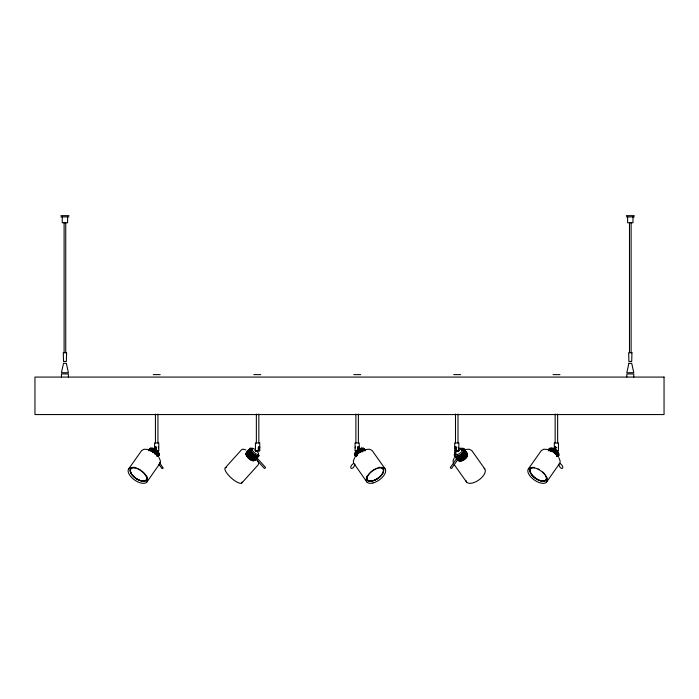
<?xml version="1.0" encoding="UTF-8"?>
<svg xmlns="http://www.w3.org/2000/svg" width="699" height="699" viewBox="0 0 699 699"><rect width="100%" height="100%" fill="white"/><g stroke="black" fill="none" stroke-linecap="round" stroke-linejoin="round"><path stroke-width="1.05" d="M458.832 457.557L458.212 457.076M255.458 447.919L255.511 447.238M258.595 449.134L258.324 448.068M257.162 458.168L265.533 467.448L265.201 468.147L264.423 468.487L256.061 459.208M154.654 447.919L155.152 446.958L156.279 447.238L154.802 447.238M454.708 447.919L455.206 446.958L456.342 447.238L454.857 447.238M554.359 447.919L554.857 446.958L556.011 447.299L554.508 447.238M355.109 447.919L355.608 446.958M258.237 449.422L258.315 448.513M258.578 449.169L258.324 449.667M455.949 448.304L456.071 449.667M359.172 447.919L358.674 446.958L357.477 447.744M256.882 458.483L256.498 458.867M154.925 453.039A5.417 2.709 35.3 0 0 153.631 452.078L154.234 451.17A5.662 2.831 35.3 0 0 151.351 449.938L150.87 450.89L151.351 449.938M153.631 452.078L154.234 451.17M156.751 451.947A5.662 2.831 35.3 0 1 158.35 454.306L158.909 453.511A5.653 2.831 35.3 0 0 157.31 451.152L156.62 451.991A5.417 2.709 35.3 0 0 154.75 450.488L155.353 449.588A5.653 2.831 35.3 0 0 152.478 448.347L151.91 449.142A5.662 2.831 35.3 0 1 154.794 450.383M155.353 449.588L154.75 450.488M555.897 452.742L555.207 453.572A5.417 2.709 35.3 0 0 553.337 452.078L553.39 451.965A5.653 2.831 35.3 0 0 550.506 450.724L551.065 449.938A5.662 2.831 35.3 0 1 553.949 451.17L553.896 451.283A5.417 2.709 35.3 0 1 555.766 452.786L555.897 452.742A5.662 2.831 35.3 0 1 557.496 455.093L556.736 455.835L557.496 455.093M558.615 453.511L557.863 454.245L558.615 453.511A5.662 2.831 35.3 0 0 557.024 451.152L556.325 451.991A5.417 2.709 35.3 0 0 554.456 450.488L554.508 450.383A5.662 2.831 35.3 0 0 551.625 449.142L552.184 448.347A5.662 2.831 35.3 0 1 555.067 449.588L555.015 449.702M457.487 456.098L458.046 456.893L457.487 456.098A5.662 2.831 -35.3 0 0 460.37 454.857L460.929 455.652A5.662 2.831 -35.3 0 1 458.046 456.893M461.445 449.308L460.956 448.347L461.445 449.308A5.417 2.709 -35.3 0 1 463.184 449.256L462.624 448.47M465.604 453.31L464.844 452.576L465.604 453.31A5.662 2.831 -35.3 0 1 463.996 455.669L463.865 455.626A5.417 2.709 -35.3 0 1 461.995 457.12L462.048 457.233A5.662 2.831 -35.3 0 1 459.164 458.474L458.675 457.513A5.417 2.709 -35.3 0 1 456.945 457.565L457.915 458.92L456.936 457.565M462.563 450.89L462.083 449.938A5.662 2.831 -35.3 0 0 461.375 450.13M459.164 458.474L458.675 457.513M466.722 454.892L465.962 454.158L466.722 454.892A5.662 2.831 -35.3 0 1 465.123 457.251L464.992 457.207A5.417 2.709 -35.3 0 1 463.122 458.71L463.166 458.815A5.662 2.831 -35.3 0 1 460.283 460.056L459.802 459.103A5.417 2.709 -35.3 0 1 458.063 459.147L457.906 459.313A5.662 2.831 -35.3 0 1 457.443 459.156M460.283 460.056L459.802 459.103M358.77 449.536L359.286 450.208A5.653 2.84 -35.2 0 1 362.161 449.09L361.601 448.304L362.073 449.256M362.632 450.051L363.192 450.838L362.632 450.051A5.417 2.717 -35.2 0 1 364.301 450.095L364.467 449.938A5.653 2.84 -35.2 0 1 364.895 450.13M354.69 457.618L353.362 460.973L353.563 462.974L366.844 481.969M454.333 457.618L452.996 460.973L453.59 463.708M156.017 449.37L155.493 448.627L156.235 447.762M555.731 449.37L555.207 448.627L556.116 447.736M156.227 448.068L155.501 448.618M163.016 468.007L159.486 462.441M357.39 449.37L358.325 448.618L357.853 447.893M353.746 463.288C347.263 467.692 352.908 471.834 354.943 464.215M128.703 468.837L141.617 450.584L144.125 449.221L147.812 449.483M148.974 450.672L149.691 450.051A5.417 2.709 35.3 0 1 151.43 450.095M150.25 449.256L150.661 448.304L150.102 449.09A5.662 2.831 35.3 0 0 148.983 449.815M149.132 450.838L149.691 450.051M151.989 449.308L152.478 448.347M156.192 452.742L155.501 453.572L156.192 452.742A5.662 2.831 35.3 0 1 157.791 455.093L157.03 455.835L157.791 455.093M156.62 451.991L157.31 451.152M158.149 454.245L158.909 453.511M158.49 455.818L158.839 454.909L158.49 455.818A5.662 2.831 35.3 0 1 158.315 456.211M146.939 481.969A11.236 5.618 35.3 0 0 136.209 468.243A11.236 5.618 35.3 0 0 130.32 475.993A11.236 5.618 35.3 0 0 146.939 481.969L160.246 462.974L160.447 461.043L159.101 457.618M456.928 458.229L450.366 467.5L450.672 468.269L451.563 468.435L458.125 459.156M528.418 468.837L541.323 450.584L543.831 449.221L547.518 449.483M548.689 450.672L549.397 450.051A5.417 2.709 35.3 0 1 551.135 450.095L551.065 449.938M549.956 449.256L550.366 448.304L549.807 449.09A5.662 2.831 35.3 0 0 548.698 449.815M548.837 450.838L549.397 450.051M549.938 450.785A5.417 2.709 35.3 0 1 550.576 450.89L551.135 450.095M551.694 449.308L552.184 448.347M553.337 452.078L553.949 451.17M554.456 450.488L555.067 449.588M555.207 453.572L555.766 452.786M556.325 451.991L557.016 451.152M557.994 455.704L558.754 455.032A5.662 2.831 35.3 0 1 558.309 455.748M558.195 455.818L558.754 455.032M546.644 481.969A11.236 5.618 35.3 0 0 535.915 468.243A11.236 5.618 35.3 0 0 530.025 475.993A11.236 5.618 35.3 0 0 546.644 481.969L559.96 462.974L560.152 461.043L558.816 457.618M163.007 468.015L161.888 468.444L158.891 464.215M247.551 455.11L248.407 454.367L247.551 455.11A5.653 1.73 42 0 0 249.718 457.469L249.77 457.417A5.417 1.651 42 0 0 251.623 458.867L251.657 458.99A5.653 1.73 42 0 0 253.938 460.108L254.523 459.147L253.938 460.108M249.718 457.469L250.487 456.622A5.653 1.73 42 0 1 248.267 454.324M251.151 455.888L251.911 455.04A5.417 1.651 42 0 0 253.772 456.491L253.798 456.613A5.653 1.73 42 0 0 256.079 457.731L255.362 458.527A5.653 1.73 42 0 1 253.09 457.399L253.055 457.286A5.417 1.651 42 0 1 251.203 455.835A5.653 1.73 42 0 1 248.984 453.529L249.84 452.786L248.984 453.529M251.911 455.04L251.867 455.093A5.653 1.73 42 0 1 249.7 452.742M250.408 451.947L251.264 451.196L250.408 451.947A5.653 1.73 42 0 0 252.575 454.306L252.627 454.245A5.417 1.651 42 0 0 254.48 455.704L254.515 455.818A5.653 1.73 42 0 0 256.795 456.936L257.381 455.984L256.795 456.936M225.261 467.814L241.732 449.562L242.999 449.134L245.856 449.929M249.124 453.572A5.417 1.651 42 0 1 248.267 452.078L248.084 451.965A5.653 1.73 42 0 1 248.197 450.724L249.089 450.095A5.417 1.651 42 0 1 250.085 450.051L249.954 449.885M249.63 449.142L250.513 448.513L249.63 449.142A5.653 1.73 42 0 0 249.517 450.383L249.692 450.488A5.417 1.651 42 0 0 250.548 451.991M249.089 450.095L248.197 450.724M247.699 455.163A5.417 1.651 42 0 1 246.834 453.66L247.376 452.751A5.653 1.73 42 0 1 247.481 451.519L247.656 451.685A5.417 1.651 42 0 1 248.652 451.633L248.529 451.467M248.8 451.17L247.944 452.428L248.8 451.17A5.653 1.73 42 0 1 248.914 449.938M250.233 449.588L249.368 450.838L250.233 449.588A5.653 1.73 42 0 1 250.338 448.347M246.834 453.66L247.376 452.751M252.575 454.306L253.291 453.511A5.653 1.73 42 0 1 251.124 451.152M251.623 458.867L252.339 458.072A5.417 1.651 42 0 1 250.487 456.622M253.055 457.286L253.772 456.491M254.48 455.704L255.231 455.032A5.653 1.73 42 0 0 257.512 456.15M258.744 450.907L258.91 447.919L259.565 446.958L259.748 447.919M251.657 458.99L252.339 458.072M253.09 457.399L253.798 456.613M254.515 455.818L255.231 455.032M259.748 450.724L255.458 450.724L255.441 442.956L259.766 442.956L259.748 450.724L255.441 450.724M256.69 457.618A5.417 1.651 42 0 1 255.948 457.565L255.362 458.527M254.803 459.89L255.694 459.26L254.803 459.89A5.417 1.651 42 0 1 254.218 460.012M257.66 456.727L258.551 456.098L257.66 456.727A5.417 1.651 42 0 1 257.075 456.84M241.819 482.992L258.281 464.739L258.613 462.808L257.188 459.855M454.595 454.909L454.944 455.818A5.662 2.831 -35.3 0 0 456.229 456.936L456.377 456.77A5.417 2.709 -35.3 0 0 458.116 456.727M457.635 459.706A5.662 2.831 -35.3 0 0 458.465 460.108L458.623 459.942A5.417 2.709 -35.3 0 0 460.361 459.89M464.319 452.375A5.417 2.709 -35.3 0 1 465.42 452.428L465.018 451.467A5.662 2.831 -35.3 0 1 466.294 452.585L466.652 453.494A5.417 2.709 -35.3 0 1 466.521 454.953M556.098 447.893L555.207 448.618M356.036 455.931L355.878 456.098A5.653 2.831 -35.2 0 1 354.734 454.857L355.293 455.652A5.653 2.84 -35.2 0 0 355.424 456.071M364.284 449.702L364.485 449.588A5.653 2.831 -35.2 0 0 363.349 448.347L363.751 449.308M259.565 446.958L258.438 447.238L259.687 447.238M464.416 450.331L464.057 449.422L464.416 450.331A5.417 2.709 -35.3 0 1 464.285 451.781L463.717 450.986L464.285 451.781M454.944 455.818L455.154 455.704A5.417 2.709 -35.3 0 1 455.093 455.259M465.534 451.912L465.176 451.004L465.534 451.912A5.417 2.709 -35.3 0 1 465.403 453.363M456.788 457.731A5.662 2.831 -35.3 0 1 455.503 456.613L456.272 457.286A5.417 2.709 -35.3 0 1 456.255 456.36M456.831 458.072L456.622 458.195A5.662 2.831 -35.3 0 0 456.796 458.588M465.962 454.132L465.91 454.114A5.417 2.709 -35.3 0 0 466.093 452.707L466.294 452.585M358.674 446.958L357.547 447.238L358.063 447.238M454.525 453.511L455.285 454.245L454.726 453.459M457.522 457.417L456.762 456.683A5.662 2.831 -35.3 0 1 457.024 456.098M358.648 450.768A5.417 2.717 -35.2 0 0 357.407 451.781L357.285 451.729A5.653 2.84 -35.2 0 0 355.555 454.088L354.996 453.293L355.747 454.035M356.866 455.626L356.106 454.874L356.866 455.626A5.417 2.717 -35.2 0 0 356.682 456.159M365.988 449.483L369.684 449.221L372.2 450.584L385.079 468.837M465.621 449.483L469.309 449.221L471.816 450.584L484.73 468.837M246.398 452.803C244.152 455.503 252.278 462.764 254.689 460.283C252.269 462.808 244.065 455.372 246.467 452.812M60.927 215.65L68.93 215.65M626.304 215.65L634.308 215.65M60.927 216.9L68.93 216.9M626.304 216.9L634.308 216.9M153.23 374.62L160.15 374.62M253.807 374.62L260.727 374.62M353.764 374.62L360.684 374.62M453.721 374.62L460.641 374.62M553.058 374.62L559.969 374.62M155.152 446.958L156.279 447.238M358.159 446.958L359.024 447.238M455.206 446.958L456.342 447.238M458.116 447.238L458.78 447.919L458.649 450.907L454.831 450.907M554.857 446.958L555.993 447.238M258.272 447.299L258.901 446.958M357.521 447.299L358.508 447.238M157.249 450.724L158.787 450.724M359.242 448.775L359.242 442.956L355.04 442.956L355.109 450.724L356.577 450.724M454.647 450.724L458.841 450.724L458.841 442.956L454.647 442.956L454.848 450.907M557.933 450.724L558.492 450.724M157.196 450.907L158.725 450.724L158.787 442.956L154.593 442.956L154.593 448.775M355.223 450.907L355.739 450.907M557.793 450.907L558.431 450.724L558.492 442.956L554.298 442.956L554.298 448.775M466.696 453.022C470.348 456.928 459.872 464.302 457.487 459.496M462.878 454.088L462.188 453.249L462.878 454.088A5.662 2.831 -35.3 0 0 464.477 451.729M458.605 457.679A5.662 2.831 -35.3 0 0 461.489 456.447L461.436 456.333A5.417 2.709 -35.3 0 0 463.306 454.831L463.996 455.669M459.724 459.26A5.662 2.831 -35.3 0 0 462.607 458.028L462.555 457.915A5.417 2.709 -35.3 0 0 464.433 456.412L465.123 457.251M354.996 453.293A5.653 2.831 -35.2 0 1 356.726 450.934L356.848 450.986M356.106 454.874A5.653 2.84 -35.2 0 1 357.844 452.515L357.967 452.576A5.417 2.717 -35.2 0 1 359.88 451.126L359.845 451.004A5.653 2.84 -35.2 0 1 362.72 449.885M466.626 452.987C470.418 456.823 460.029 464.241 457.478 459.575M549.292 449.536L549.082 449.422A5.662 2.831 35.3 0 1 550.366 448.304M149.577 449.536L149.376 449.422A5.653 2.831 35.3 0 1 150.661 448.304M255.528 450.313C253.344 449.868 258.228 453.013 255.747 450.471M158.219 446.958L158.725 447.919M256.944 457.513L257.118 457.679A5.653 1.73 42 0 0 257.293 457.487M157.616 455.984L157.764 456.15A5.653 2.831 35.3 0 0 159.049 455.032M559.794 463.288C566.05 467.526 561.052 471.921 558.597 464.215M466.093 452.707L466.652 453.494M462.773 448.304L463.332 449.09M464.861 451.633L465.42 452.428M463.306 454.831L463.865 455.626M464.433 456.412L464.992 457.207M461.436 456.333L462.048 457.233M462.555 457.915L463.166 458.815M456.211 450.907L455.818 447.238M455.818 455.984L456.377 456.77M458.063 459.147L458.623 459.942M455.669 456.15L456.229 456.936M457.906 459.313L458.465 460.108M455.713 456.491L456.272 457.286M454.201 464.582L466.495 481.969M363.349 448.347L363.908 449.142A5.653 2.84 -35.2 0 1 364.913 449.964M364.467 449.938L365.027 450.724M364.301 450.095L364.861 450.89M359.845 451.004L360.439 451.912A5.417 2.717 -35.2 0 0 358.526 453.363L357.844 452.515M356.726 450.934L357.407 451.781M354.734 454.857L355.293 455.652M357.6 448.068L357.914 448.627M466.591 454.804L466.626 454.909M460.929 455.652L460.877 455.538A5.417 2.709 -35.3 0 0 462.747 454.035M555.469 447.238L555.722 447.919M155.763 447.238L156.017 447.919M360.439 451.912L360.404 451.799A5.653 2.84 -35.2 0 1 363.27 450.672M558.283 447.238L558.431 447.919M246.485 454.7L246.494 454.752A4.613 1.407 42 0 1 246.485 454.219M633.783 377.076L633.783 373.956L626.828 373.956L626.828 377.076M632.971 216.9L632.971 222.771L627.632 222.771L627.632 216.9M631.118 222.771L631.118 352.715M629.484 222.771L629.484 352.715M557.645 414.035L557.645 442.956M555.146 414.035L555.146 442.956M457.994 414.035L457.994 442.956M455.495 414.035L455.495 442.956M358.386 414.035L358.386 442.956M355.887 414.035L355.887 442.956M258.848 414.035L258.848 442.956M256.358 414.035L256.358 442.956M157.939 414.035L157.939 442.956M155.44 414.035L155.44 442.956M68.406 377.076L68.406 373.956L61.451 373.956L61.451 377.076M67.593 216.9L67.593 222.771L62.255 222.771L62.255 216.9M65.741 222.771L65.741 352.715M64.107 222.771L64.107 352.715M546.531 479.252A9.664 4.832 35.3 0 1 540.947 480.772M539.733 480.396A9.664 4.832 35.3 0 1 530.873 473.232A9.664 4.832 35.3 0 1 532.551 467.491M546.469 476.744A9.664 4.832 35.3 0 1 546.679 477.662M545.237 474.944A9.463 4.736 35.3 0 1 542.249 481.104A9.463 4.736 35.3 0 1 530.978 473.616A9.463 4.736 35.3 0 1 534.525 467.823M538.064 468.915A9.463 4.736 35.3 0 1 539.287 469.536M542.712 472A9.463 4.736 35.3 0 1 544.53 473.948M546.592 476.875A9.865 4.937 35.3 0 1 540.947 480.991A9.865 4.937 35.3 0 1 530.392 472.769A9.865 4.937 35.3 0 1 534.455 467.421M551.188 451.336A4.57 2.289 35.3 0 1 550.559 449.946M550.716 448.845A4.57 2.289 35.3 0 1 552.044 448.208M553.075 448.304A4.57 2.289 35.3 0 1 553.643 448.461M555.967 449.684A4.57 2.289 35.3 0 1 557.409 451.038M548.54 450.506A5.898 2.945 35.3 0 1 557.138 455.94M548.226 450.139A5.898 2.945 35.3 0 1 554.359 451.301A5.898 2.945 35.3 0 1 557.846 456.727M548.497 449.684A5.898 2.945 35.3 0 1 554.919 450.506A5.898 2.945 35.3 0 1 558.221 456.351M548.811 449.78A5.898 2.945 35.3 0 1 555.487 449.719A5.898 2.945 35.3 0 1 558.108 456.15M556.456 451.947A5.662 2.831 35.3 0 1 558.055 454.306M548.409 450.287A5.662 2.831 35.3 0 1 549.248 449.885M557.295 455.04A5.417 2.709 35.3 0 1 557.435 456.491M556.736 455.835A5.417 2.709 35.3 0 1 556.885 456.36M555.338 453.529A5.653 2.831 35.3 0 1 556.937 455.888M484.119 468.243A11.236 5.618 -35.3 0 1 478.317 480.353A11.236 5.618 -35.3 0 1 465.901 480.353M465.726 452.096A5.898 2.945 -35.3 0 1 464.625 457.88A5.898 2.945 -35.3 0 1 457.155 459.514M465.167 451.301A5.898 2.945 -35.3 0 1 464.695 456.508A5.898 2.945 -35.3 0 1 457.277 459.313M456.884 459.06A5.898 2.945 -35.3 0 1 456.403 457.303M465.088 450.672A5.898 2.945 -35.3 0 1 462.467 457.102A5.898 2.945 -35.3 0 1 455.792 457.05M464.049 449.719A5.898 2.945 -35.3 0 1 461.532 456.552A5.898 2.945 -35.3 0 1 455.442 455.154M460.859 449.177A5.898 2.945 -35.3 0 1 464.748 451.475A5.898 2.945 -35.3 0 1 458.457 456.928A5.898 2.945 -35.3 0 1 454.883 454.359M458.317 448.968A4.57 2.289 -35.3 0 1 462.511 450.243A4.57 2.289 -35.3 0 1 456.552 454.656A4.57 2.289 -35.3 0 1 456.159 450.567M455.136 454.778A5.417 2.709 -35.3 0 1 455.285 454.245M464.992 452.043A5.417 2.709 -35.3 0 1 464.844 452.576M459.243 458.308A5.417 2.709 -35.3 0 1 458.02 458.422M456.77 457.635A5.417 2.709 -35.3 0 1 456.963 456.622M462.921 448.129A5.898 2.945 -35.3 0 1 461.139 454.472A5.898 2.945 -35.3 0 1 454.114 454.673M463.236 448.461A5.662 2.831 -35.3 0 1 464.057 449.422M463.918 450.934A5.662 2.831 -35.3 0 1 462.319 453.293M455.206 455.993A5.662 2.831 -35.3 0 1 454.385 455.032M454.778 452.935A5.662 2.831 -35.3 0 1 455.145 452.34M463.795 449.247A5.662 2.831 -35.3 0 1 464.617 450.208M455.084 454.306A5.662 2.831 -35.3 0 1 456.15 452.533M460.816 449.335A5.662 2.831 -35.3 0 1 461.515 449.142M465.289 451.082A5.662 2.831 -35.3 0 1 465.735 451.799M457.347 458.527A5.662 2.831 -35.3 0 1 456.063 457.399M465.578 452.262A5.662 2.831 -35.3 0 1 466.853 453.38M464.354 450.042A5.662 2.831 -35.3 0 1 465.176 451.004M465.036 452.515A5.662 2.831 -35.3 0 1 463.437 454.874M455.905 454.516A5.662 2.831 -35.3 0 1 456.264 453.922M466.163 454.105A5.662 2.831 -35.3 0 1 464.564 456.464M466.146 453.45A5.417 2.709 -35.3 0 1 467.212 454.14M462.004 450.095A5.417 2.709 -35.3 0 1 463.227 449.981M457.496 450.846A1.075 0.533 -35.3 0 0 457.539 451.58L457.924 451.58A1.075 0.533 -35.3 0 0 459.007 450.846A1.075 0.533 -35.3 0 0 458.963 450.112L458.57 450.112A1.075 0.533 -35.3 0 0 458.09 450.313M465.875 454.035A4.613 2.307 -35.3 0 1 466.687 455.521M465.377 457.88A4.613 2.307 -35.3 0 1 464.905 458.343M459.54 460.265A4.613 2.307 -35.3 0 1 458.963 459.846M380.929 467.491A9.664 4.841 -35.2 0 1 382.633 473.232A9.664 4.841 -35.2 0 1 373.773 480.396M372.558 480.772A9.664 4.841 -35.2 0 1 366.792 478.509M366.809 477.662A9.664 4.841 -35.2 0 1 367.01 476.744M378.893 467.491A9.664 4.841 -35.2 0 1 379.968 467.413M378.954 467.823A9.463 4.744 -35.2 0 1 382.108 474.28A9.463 4.744 -35.2 0 1 369.92 481.104A9.463 4.744 -35.2 0 1 369.797 472.952M370.767 472A9.463 4.744 -35.2 0 1 371.833 471.1M372.986 470.27A9.463 4.744 -35.2 0 1 375.407 468.915M376.63 468.417A9.463 4.744 -35.2 0 1 377.818 468.05M379.024 467.421A9.865 4.945 -35.2 0 1 382.938 473.109A9.865 4.945 -35.2 0 1 371.763 481.157A9.865 4.945 -35.2 0 1 367.29 475.879M355.782 456.989A5.898 2.953 -35.2 0 1 358.709 451.615A5.898 2.953 -35.2 0 1 365.07 449.973M355.468 456.569A5.898 2.953 -35.2 0 1 358.508 450.567A5.898 2.953 -35.2 0 1 365.114 449.833M355.503 455.538A5.417 2.717 -35.2 0 1 355.564 454.577M356.062 456.333A5.417 2.717 -35.2 0 1 356.307 454.831M355.267 456.063A5.898 2.953 -35.2 0 1 358.316 449.527A5.898 2.953 -35.2 0 1 364.721 449.973M358.727 449.422A5.653 2.831 -35.2 0 1 361.601 448.304M356.272 456.298A5.898 2.953 -35.2 0 1 364.642 450.453M355.878 451.336A4.57 2.289 -35.2 0 1 356.272 450.855M356.717 450.392A4.57 2.289 -35.2 0 1 357.766 449.536M358.342 449.169A4.57 2.289 -35.2 0 1 358.928 448.845M361.654 448.216A4.57 2.289 -35.2 0 1 362.886 448.968M356.665 455.669A5.653 2.84 -35.2 0 1 358.395 453.31M361.689 452.061A5.898 2.953 -35.2 0 1 362.449 451.72M146.991 478.509A9.664 4.832 35.3 0 1 141.242 480.772M140.027 480.396A9.664 4.832 35.3 0 1 131.167 473.232A9.664 4.832 35.3 0 1 132.845 467.491M133.806 467.413A9.664 4.832 35.3 0 1 134.881 467.491M146.764 476.744A9.664 4.832 35.3 0 1 146.965 477.662M143.968 472.952A9.463 4.736 35.3 0 1 143.872 481.104A9.463 4.736 35.3 0 1 131.692 474.28A9.463 4.736 35.3 0 1 134.82 467.823M135.947 468.05A9.463 4.736 35.3 0 1 137.135 468.417M138.358 468.915A9.463 4.736 35.3 0 1 140.779 470.27M141.932 471.1A9.463 4.736 35.3 0 1 142.998 472M146.484 475.879A9.865 4.937 35.3 0 1 142.037 481.157A9.865 4.937 35.3 0 1 130.862 473.109A9.865 4.937 35.3 0 1 134.75 467.421M148.826 450.506A5.898 2.945 35.3 0 1 150.032 450.453M150.722 450.558A5.898 2.945 35.3 0 1 157.432 455.94M148.511 450.139A5.898 2.945 35.3 0 1 154.654 451.301A5.898 2.945 35.3 0 1 158.131 456.727M148.791 449.684A5.898 2.945 35.3 0 1 155.571 450.768A5.898 2.945 35.3 0 1 158.227 456.683M150.862 449.169A4.57 2.289 35.3 0 1 151.901 448.26M153.369 448.304A4.57 2.289 35.3 0 1 153.937 448.461M156.261 449.684A4.57 2.289 35.3 0 1 157.703 451.038M149.105 449.78A5.898 2.945 35.3 0 1 155.772 449.719A5.898 2.945 35.3 0 1 158.393 456.15M148.704 450.287A5.662 2.831 35.3 0 1 149.542 449.885M152.408 452.209A5.898 2.945 35.3 0 1 153.168 452.646M154.575 453.686A5.898 2.945 35.3 0 1 155.204 454.28M158.297 454.778A5.417 2.709 35.3 0 1 158.28 455.704M154.191 451.283A5.417 2.709 35.3 0 1 156.06 452.786M157.59 455.04A5.417 2.709 35.3 0 1 157.721 456.491M157.03 455.835A5.417 2.709 35.3 0 1 157.179 456.36M150.792 450.724A5.653 2.831 35.3 0 1 153.675 451.965M155.632 453.529A5.653 2.831 35.3 0 1 157.231 455.888M152.391 452.34A5.653 2.831 35.3 0 1 153.116 452.751M242.195 481.969A11.236 3.434 42 0 1 231.011 477.74A11.236 3.434 42 0 1 226.38 467.456M245.917 454.682A5.417 1.651 42 0 1 246.275 453.398M247.193 452.375A5.417 1.651 42 0 0 246.948 452.471L246.773 452.314A5.653 1.73 42 0 0 246.66 453.546M255.266 458.928A5.898 1.8 42 0 1 250.006 457.819A5.898 1.8 42 0 1 247.236 452.017M258.246 456.202A5.898 1.8 42 0 1 252.208 454.062A5.898 1.8 42 0 1 250.539 448.924M256.131 458.937A5.898 1.8 42 0 1 249.744 456.132A5.898 1.8 42 0 1 248.398 451.301M257.555 457.356A5.898 1.8 42 0 1 251.177 454.551A5.898 1.8 42 0 1 249.823 449.719M257.049 451.336A4.57 1.398 42 0 1 257.503 454.568A4.57 1.398 42 0 1 251.998 449.824A4.57 1.398 42 0 1 254.523 449.169M255.519 459.103A5.417 1.651 42 0 1 254.523 459.147M248.407 454.367A5.417 1.651 42 0 1 247.551 452.865M258.962 455.407A5.898 1.8 42 0 1 252.916 453.267A5.898 1.8 42 0 1 251.256 448.129M251.876 448.461A5.653 1.73 42 0 1 252.435 448.706M258.779 455.276A5.653 1.73 42 0 1 258.551 456.098M251.159 449.247A5.653 1.73 42 0 1 252.313 449.815M258.062 456.071A5.653 1.73 42 0 1 257.835 456.893M255.091 458.815A5.653 1.73 42 0 1 254.978 460.056M254.654 459.313A5.653 1.73 42 0 1 252.374 458.195M255.939 458.797A5.653 1.73 42 0 1 255.694 459.26M256.306 458.745A5.898 1.8 42 0 1 249.587 454.402A5.898 1.8 42 0 1 249.106 450.506M249.84 452.786A5.417 1.651 42 0 1 248.984 451.283M66.571 352.715L66.335 361.462L63.522 361.462L63.286 352.715L66.571 352.715M631.948 352.715L631.713 361.462L628.899 361.462L628.663 352.715L631.948 352.715M63.522 363.331L61.451 372.707L68.406 372.707L66.335 363.331L63.522 363.331M628.899 363.331L626.828 372.707L633.783 372.707L631.713 363.331L628.899 363.331M664.05 377.076L34.95 377.076L34.95 414.559L664.05 414.559L664.05 377.076M459.531 460.23L459.016 459.837L459.479 460.213M372.951 482.992A11.236 5.627 -35.2 0 0 385.481 469.579A11.236 5.627 -35.2 0 0 369.448 473.634A11.236 5.627 -35.2 0 0 372.951 482.992"/></g></svg>
